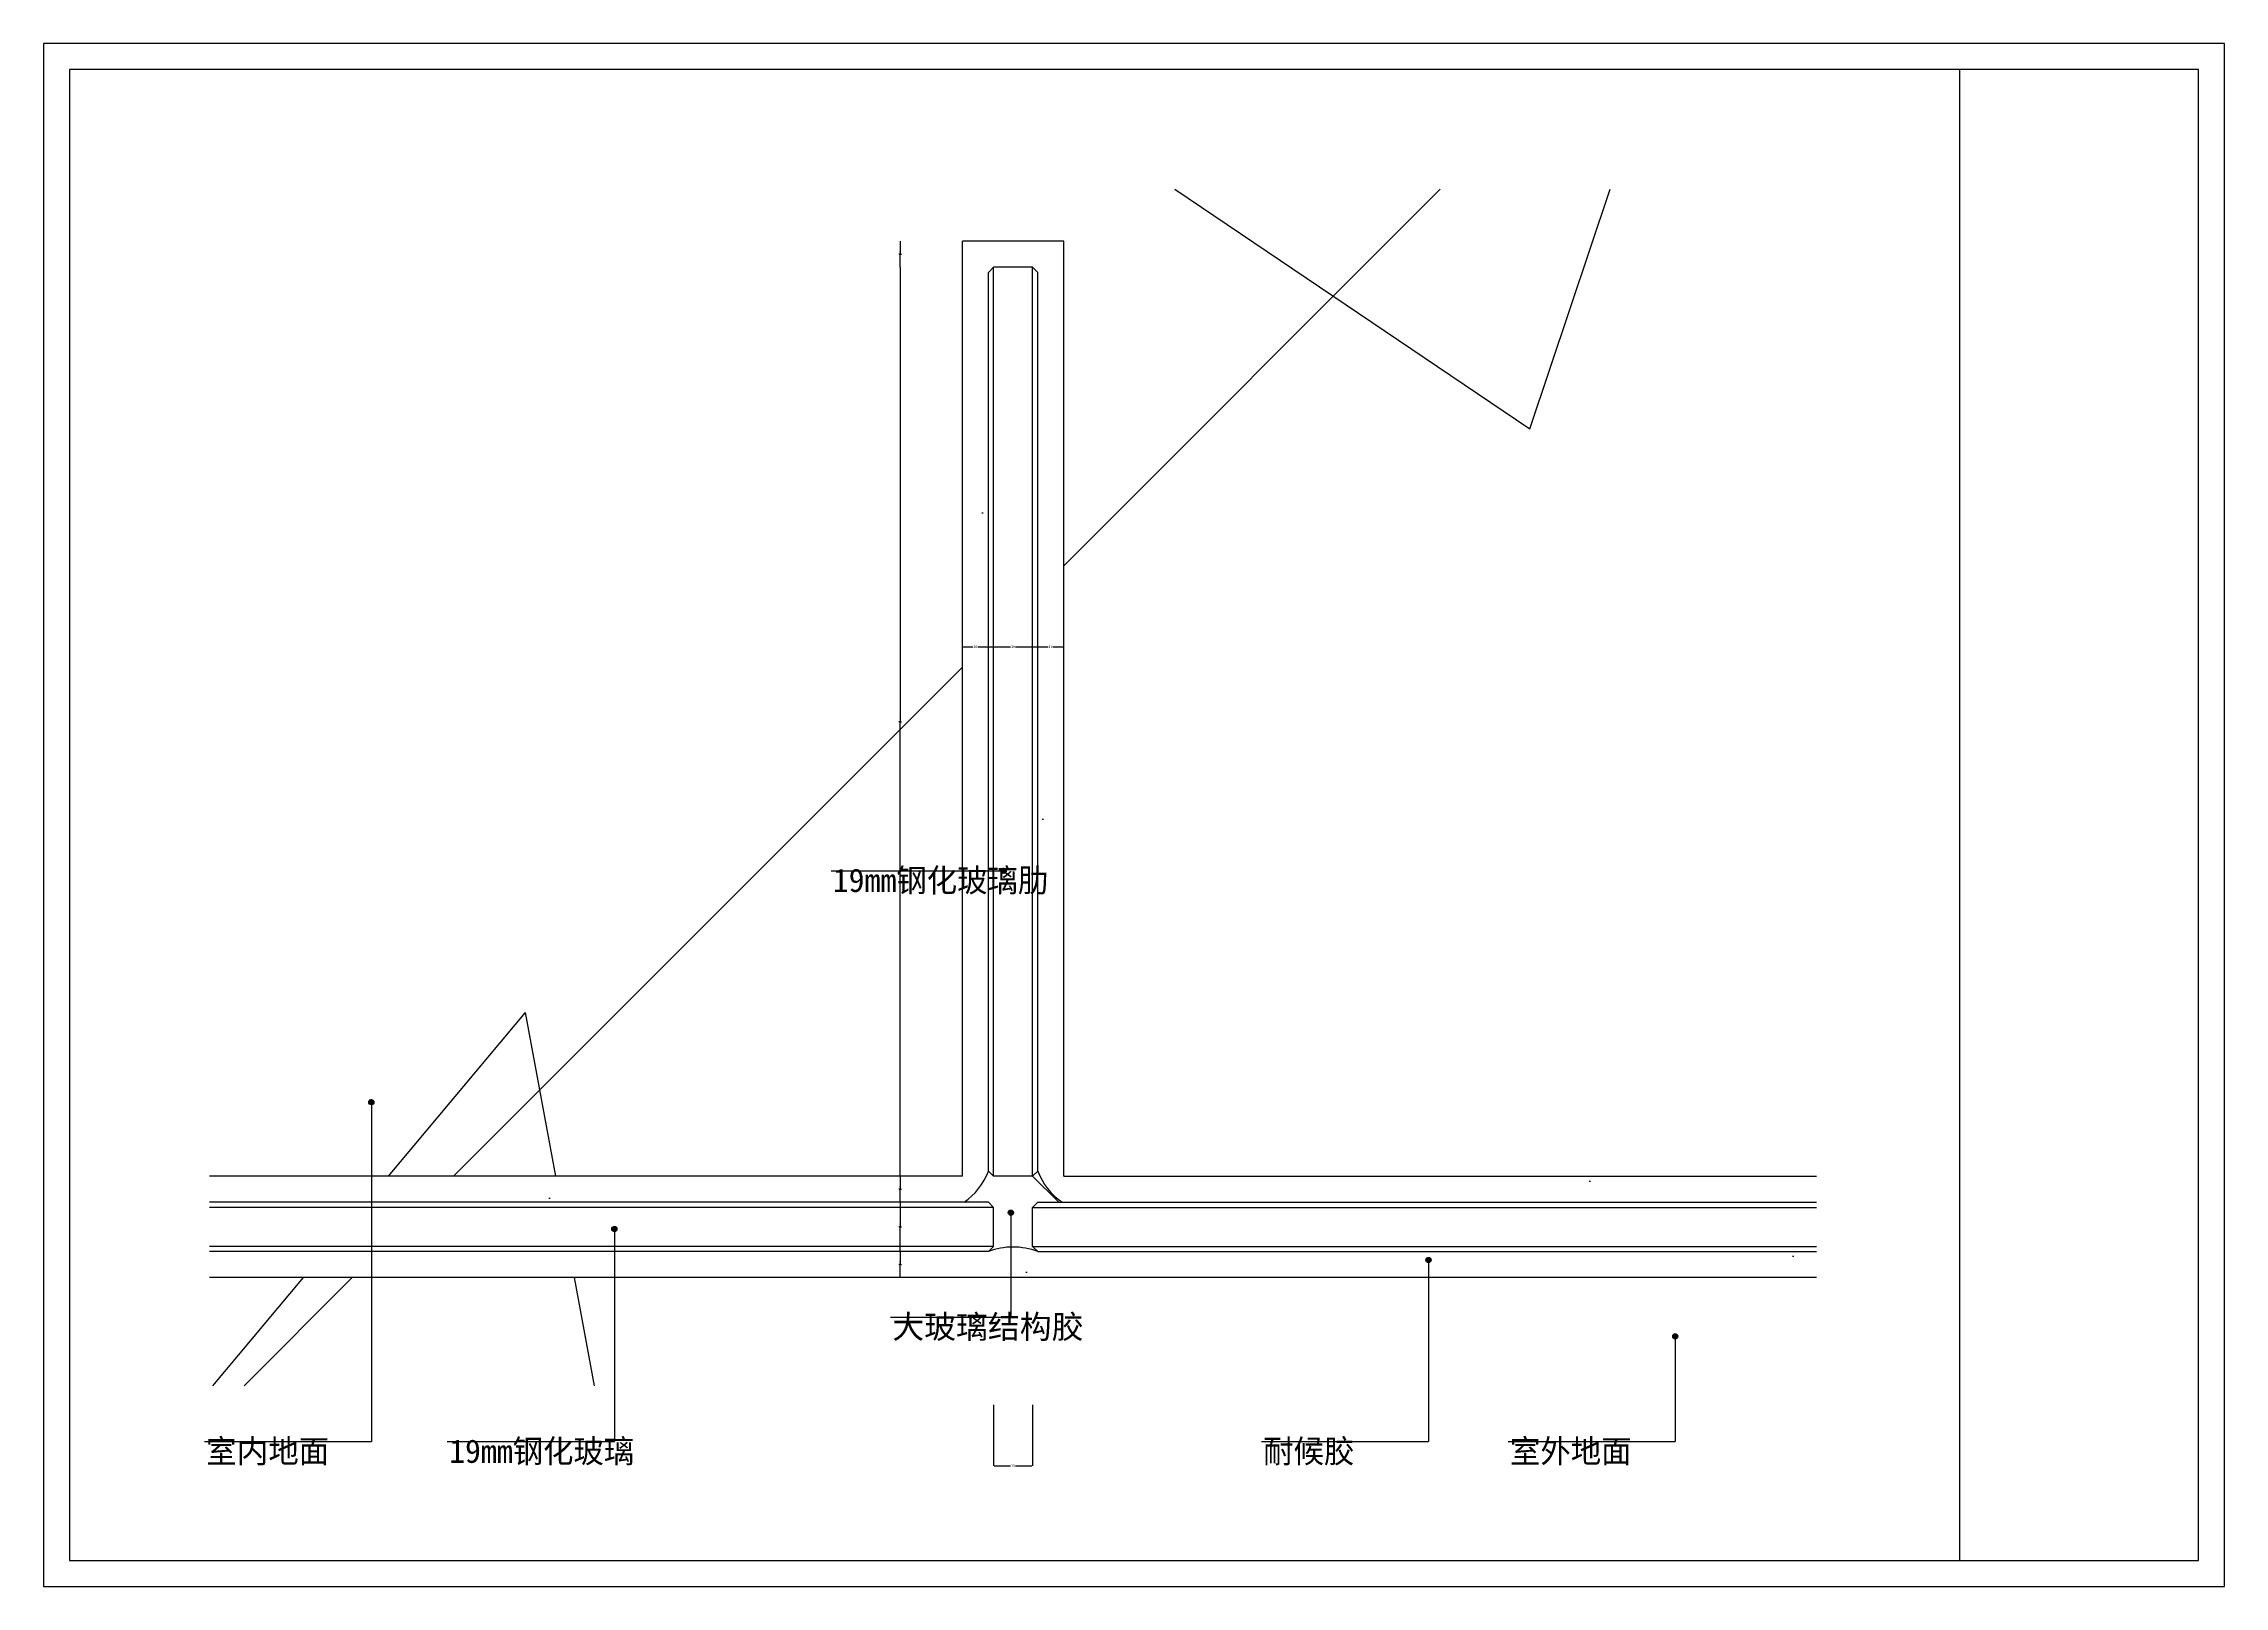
# Model space of a CAD drawing. Header units: metres. Extents: x 0 to 840, y 0 to 594.
import ezdxf

# ---------------------------------------------------------------- set-up
doc = ezdxf.new("R2010")
doc.units = ezdxf.units.M
for name, color, linetype in [('ASHADE', 1, 'Continuous'), ('图层1', 8, 'Continuous'), ('图框', 5, 'Continuous'), ('外形', 3, 'Continuous'), ('文字标注1', 4, 'Continuous')]:
    doc.layers.add(name, color=color, linetype=linetype)
doc.dimstyles.get("Standard").update_dxf_attribs({"dimtxt": 2.5, "dimasz": 2.5, "dimexe": 1.25, "dimexo": 0.625, "dimtad": 1, "dimcen": 2.5, "dimazin": 3, "dimtfac": 1, "dimtmove": 0, "dimatfit": 3})

# ---------------------------------------------------------------- blocks, each defined once
blk = doc.blocks.new('_CLOSEDFILLED')
at = {"color": 0, "linetype": 'BYBLOCK'}
blk.add_solid([(-1, 0.2), (0, 0), (-1, -0.2)], dxfattribs=at)
blk = doc.blocks.new('*D1')
for p, q in [((329.71, 512.88), (329.46, 512.88)), ((329.96, 517.88), (329.96, 512.88)), ((329.96, 507.88), (329.96, 512.88)), ((329.96, 512.88), (329.96, 512.88)), ((330.21, 512.88), (330.46, 512.88))]:
    blk.add_line(p, q)
at = {"layer": 'Defpoints'}
for p in [(329.96, 517.88), (329.96, 512.88), (329.96, 507.88)]:
    blk.add_point(p, dxfattribs=at)
at = {"xscale": 0.25, "yscale": 0.25}
blk.add_blockref('_CLOSEDFILLED', (329.96, 512.88), dxfattribs=at)
at = {"xscale": 0.25, "yscale": 0.25, "rotation": 180}
blk.add_blockref('_CLOSEDFILLED', (329.96, 512.88), dxfattribs=at)
at = {"insert": (329.96, 514.005), "char_height": 1, "attachment_point": 5}
blk.add_mtext('0', dxfattribs=at)
blk = doc.blocks.new('*D2')
for p, q in [((329.96, 507.88), (329.96, 332.88)), ((329.71, 332.88), (329.46, 332.88)), ((329.96, 157.88), (329.96, 332.88)), ((329.96, 332.88), (329.96, 332.88)), ((330.21, 332.88), (330.46, 332.88))]:
    blk.add_line(p, q)
at = {"layer": 'Defpoints'}
for p in [(329.96, 507.88), (329.96, 332.88), (329.96, 157.88)]:
    blk.add_point(p, dxfattribs=at)
at = {"xscale": 0.25, "yscale": 0.25}
blk.add_blockref('_CLOSEDFILLED', (329.96, 332.88), dxfattribs=at)
at = {"xscale": 0.25, "yscale": 0.25, "rotation": 180}
blk.add_blockref('_CLOSEDFILLED', (329.96, 332.88), dxfattribs=at)
at = {"insert": (329.96, 334.005), "char_height": 1, "attachment_point": 5}
blk.add_mtext('0', dxfattribs=at)
blk = doc.blocks.new('*D3')
for p, q in [((329.71, 152.88), (329.46, 152.88)), ((329.96, 157.88), (329.96, 152.88)), ((329.96, 147.88), (329.96, 152.88)), ((329.96, 152.88), (329.96, 152.88)), ((330.21, 152.88), (330.46, 152.88))]:
    blk.add_line(p, q)
at = {"layer": 'Defpoints'}
for p in [(329.96, 157.88), (329.96, 152.88), (329.96, 147.88)]:
    blk.add_point(p, dxfattribs=at)
at = {"xscale": 0.25, "yscale": 0.25}
blk.add_blockref('_CLOSEDFILLED', (329.96, 152.88), dxfattribs=at)
at = {"xscale": 0.25, "yscale": 0.25, "rotation": 180}
blk.add_blockref('_CLOSEDFILLED', (329.96, 152.88), dxfattribs=at)
at = {"insert": (329.96, 154.005), "char_height": 1, "attachment_point": 5}
blk.add_mtext('0', dxfattribs=at)
blk = doc.blocks.new('*D4')
for p, q in [((329.96, 147.88), (329.96, 138.38)), ((329.71, 138.38), (329.46, 138.38)), ((329.96, 128.88), (329.96, 138.38)), ((329.96, 138.38), (329.96, 138.38)), ((330.21, 138.38), (330.46, 138.38))]:
    blk.add_line(p, q)
at = {"layer": 'Defpoints'}
for p in [(329.96, 147.88), (329.96, 138.38), (329.96, 128.88)]:
    blk.add_point(p, dxfattribs=at)
at = {"xscale": 0.25, "yscale": 0.25}
blk.add_blockref('_CLOSEDFILLED', (329.96, 138.38), dxfattribs=at)
at = {"xscale": 0.25, "yscale": 0.25, "rotation": 180}
blk.add_blockref('_CLOSEDFILLED', (329.96, 138.38), dxfattribs=at)
at = {"insert": (329.96, 139.505), "char_height": 1, "attachment_point": 5}
blk.add_mtext('0', dxfattribs=at)
blk = doc.blocks.new('*D5')
for p, q in [((329.96, 128.88), (329.96, 123.88)), ((329.71, 123.88), (329.46, 123.88)), ((329.96, 118.88), (329.96, 123.88)), ((329.96, 123.88), (329.96, 123.88)), ((330.21, 123.88), (330.46, 123.88))]:
    blk.add_line(p, q)
at = {"layer": 'Defpoints'}
for p in [(329.96, 128.88), (329.96, 123.88), (329.96, 118.88)]:
    blk.add_point(p, dxfattribs=at)
at = {"xscale": 0.25, "yscale": 0.25}
blk.add_blockref('_CLOSEDFILLED', (329.96, 123.88), dxfattribs=at)
at = {"xscale": 0.25, "yscale": 0.25, "rotation": 180}
blk.add_blockref('_CLOSEDFILLED', (329.96, 123.88), dxfattribs=at)
at = {"insert": (329.96, 125.005), "char_height": 1, "attachment_point": 5}
blk.add_mtext('0', dxfattribs=at)
blk = doc.blocks.new('*D6')
for p, q in [((353.91, 337.88), (353.91, 361.79)), ((354.16, 361.79), (357.91, 361.79)), ((359.91, 361.79), (363.66, 361.79)), ((363.91, 337.88), (363.91, 361.79))]:
    blk.add_line(p, q)
at = {"layer": 'Defpoints'}
for p in [(353.91, 361.79), (353.91, 337.88), (363.91, 337.88)]:
    blk.add_point(p, dxfattribs=at)
at = {"xscale": 0.25, "yscale": 0.25, "rotation": 180}
blk.add_blockref('_CLOSEDFILLED', (353.91, 361.79), dxfattribs=at)
at = {"xscale": 0.25, "yscale": 0.25}
blk.add_blockref('_CLOSEDFILLED', (363.91, 361.79), dxfattribs=at)
at = {"insert": (358.91, 361.79), "char_height": 1, "attachment_point": 5}
blk.add_mtext('10', dxfattribs=at)
blk = doc.blocks.new('*D7')
for p, q in [((363.91, 337.88), (363.91, 361.79)), ((364.16, 361.79), (372.41, 361.79)), ((374.41, 361.79), (382.66, 361.79)), ((382.91, 337.88), (382.91, 361.79))]:
    blk.add_line(p, q)
at = {"layer": 'Defpoints'}
for p in [(363.91, 361.79), (363.91, 337.88), (382.91, 337.88)]:
    blk.add_point(p, dxfattribs=at)
at = {"xscale": 0.25, "yscale": 0.25, "rotation": 180}
blk.add_blockref('_CLOSEDFILLED', (363.91, 361.79), dxfattribs=at)
at = {"xscale": 0.25, "yscale": 0.25}
blk.add_blockref('_CLOSEDFILLED', (382.91, 361.79), dxfattribs=at)
at = {"insert": (373.41, 361.79), "char_height": 1, "attachment_point": 5}
blk.add_mtext('19', dxfattribs=at)
blk = doc.blocks.new('*D8')
for p, q in [((382.91, 337.88), (382.91, 361.79)), ((383.16, 361.79), (386.91, 361.79)), ((388.91, 361.79), (392.66, 361.79)), ((392.91, 337.88), (392.91, 361.79))]:
    blk.add_line(p, q)
at = {"layer": 'Defpoints'}
for p in [(382.91, 361.79), (382.91, 337.88), (392.91, 337.88)]:
    blk.add_point(p, dxfattribs=at)
at = {"xscale": 0.25, "yscale": 0.25, "rotation": 180}
blk.add_blockref('_CLOSEDFILLED', (382.91, 361.79), dxfattribs=at)
at = {"xscale": 0.25, "yscale": 0.25}
blk.add_blockref('_CLOSEDFILLED', (392.91, 361.79), dxfattribs=at)
at = {"insert": (387.91, 361.79), "char_height": 1, "attachment_point": 5}
blk.add_mtext('10', dxfattribs=at)
blk = doc.blocks.new('*D9')
for p, q in [((365.91, 69.92), (365.91, 46.4)), ((380.91, 69.92), (380.91, 46.4)), ((366.16, 46.4), (372.41, 46.4)), ((374.41, 46.4), (380.66, 46.4))]:
    blk.add_line(p, q)
at = {"layer": 'Defpoints'}
for p in [(365.91, 69.92), (380.91, 69.92), (365.91, 46.4)]:
    blk.add_point(p, dxfattribs=at)
at = {"xscale": 0.25, "yscale": 0.25, "rotation": 180}
blk.add_blockref('_CLOSEDFILLED', (365.91, 46.4), dxfattribs=at)
at = {"xscale": 0.25, "yscale": 0.25}
blk.add_blockref('_CLOSEDFILLED', (380.91, 46.4), dxfattribs=at)
at = {"insert": (373.41, 46.4), "char_height": 1, "attachment_point": 5}
blk.add_mtext('15', dxfattribs=at)

msp = doc.modelspace()

# ---------------------------------------------------------------- hatches: boundary and pattern name
at = {"layer": 'ASHADE'}
h = msp.add_hatch(dxfattribs=at)
h.set_pattern_fill('SOLID')
h.paths.add_polyline_path([(368.8, 275.53, 1), (370.8, 275.53, 1)])
h = msp.add_hatch(dxfattribs=at)
h.set_pattern_fill('SOLID')
h.paths.add_polyline_path([(125.25, 186.42, 1), (127.25, 186.42, 1)])
h = msp.add_hatch(dxfattribs=at)
h.set_pattern_fill('SOLID')
h.paths.add_polyline_path([(371.59, 143.88, 1), (373.59, 143.88, 1)])
h = msp.add_hatch(dxfattribs=at)
h.set_pattern_fill('SOLID')
h.paths.add_polyline_path([(218.84, 137.58, 1), (220.84, 137.58, 1)])
h = msp.add_hatch(dxfattribs=at)
h.set_pattern_fill('SOLID')
h.paths.add_polyline_path([(532.41, 125.65, 1), (534.41, 125.65, 1)])
h = msp.add_hatch(dxfattribs=at)
h.set_pattern_fill('SOLID')
h.paths.add_polyline_path([(627.49, 96.29, 1), (629.49, 96.29, 1)])
at = {"layer": '图层1'}
h = msp.add_hatch(dxfattribs=at)
h.set_pattern_fill('AR-CONC', scale=15)
h.paths.add_polyline_path([(682.89, 537.92), (63.94, 537.92), (63.94, 157.88), (353.91, 157.88), (353.91, 517.88), (392.91, 517.88), (392.91, 157.88), (682.89, 157.88)])
h = msp.add_hatch(dxfattribs=at)
h.set_pattern_fill('ANSI37', scale=1000)
h.paths.add_polyline_path([(682.89, 537.92), (63.94, 537.92), (63.94, 157.88), (353.91, 157.88), (353.91, 517.88), (392.91, 517.88), (392.91, 157.88), (682.89, 157.88)])
h = msp.add_hatch(dxfattribs=at)
h.set_pattern_fill('AR-SAND', scale=3)
h.paths.add_polyline_path([(392.91, 517.88), (353.91, 517.88), (353.91, 157.88), (63.94, 157.88), (63.94, 147.88), (354.55, 147.88, 0.15), (363.91, 159.88), (363.91, 505.88), (365.91, 507.88), (380.91, 507.88), (382.91, 505.88), (382.91, 159.88, 0.15), (392.28, 147.88), (682.89, 147.88), (682.89, 157.88), (392.91, 157.88)])
h = msp.add_hatch(dxfattribs=at)
h.set_pattern_fill('ANSI37', scale=20)
h.paths.add_polyline_path([(382.91, 159.88), (380.91, 157.88), (365.91, 157.88), (363.91, 159.88, -0.15), (354.55, 147.88), (363.91, 147.88), (365.91, 145.88), (365.91, 130.88), (363.91, 128.88, -0.19), (382.91, 128.88), (380.91, 130.88), (380.91, 145.88), (382.91, 147.88), (392.28, 147.88, -0.15)])
h = msp.add_hatch(dxfattribs=at)
h.set_pattern_fill('AR-SAND', scale=3)
h.paths.add_polyline_path([(682.89, 128.88), (382.91, 128.88, 0.19), (363.91, 128.88), (63.94, 128.88), (63.94, 118.88), (682.89, 118.88)])
h = msp.add_hatch(dxfattribs=at)
h.set_pattern_fill('AR-CONC', scale=15)
h.paths.add_polyline_path([(682.89, 118.88), (63.94, 118.88), (63.94, 77.27), (682.89, 77.27)])
h = msp.add_hatch(dxfattribs=at)
h.set_pattern_fill('ANSI37', scale=1000)
h.paths.add_polyline_path([(682.89, 118.88), (63.94, 118.88), (63.94, 77.27), (682.89, 77.27)])

# ---------------------------------------------------------------- linework, layer by layer
for p, q in [((365.91, 157.88), (365.91, 507.88)), ((380.91, 157.88), (380.91, 507.88)), ((365.91, 145.88), (63.94, 145.88)), ((380.91, 145.88), (682.89, 145.88)), ((365.91, 130.88), (63.94, 130.88)), ((380.91, 130.88), (682.89, 130.88))]:
    msp.add_line(p, q)
for centre, radius, start, end in [((339.48, 169.29), 26.19, 305.14, 338.93), ((407.35, 169.29), 26.19, 201.07, 234.86), ((373.41, 104.2), 26.45, 68.95, 111.05)]:
    msp.add_arc(centre, radius, start, end)
at = {"layer": 'ASHADE'}
for p, q in [((303.29, 275.53), (369.8, 275.53)), ((126.25, 186.42), (126.25, 55.72)), ((372.59, 143.88), (372.59, 103.65)), ((219.84, 137.58), (219.84, 55.72)), ((533.41, 125.65), (533.41, 55.72)), ((326.21, 103.65), (372.59, 103.65)), ((628.49, 96.29), (628.49, 55.72)), ((61.91, 55.72), (126.25, 55.72)), ((155.5, 55.72), (219.84, 55.72)), ((469.07, 55.72), (533.41, 55.72)), ((564.15, 55.72), (628.49, 55.72))]:
    msp.add_line(p, q, dxfattribs=at)
for centre in [(369.8, 275.53), (126.25, 186.42), (372.59, 143.88), (219.84, 137.58), (533.41, 125.65), (628.49, 96.29)]:
    msp.add_circle(centre, 1, dxfattribs=at)
at = {"layer": '图层1'}
for p, q in [((840, 594), (0, 594)), ((0, 594), (0, 0)), ((840, 0), (840, 594)), ((0, 0), (840, 0))]:
    msp.add_line(p, q, dxfattribs=at)
at = {"layer": '图框'}
for p, q in [((830, 584), (10, 584)), ((10, 584), (10, 10)), ((830, 10), (830, 584)), ((10, 10), (830, 10))]:
    msp.add_line(p, q, dxfattribs=at)
at = {"layer": '外形'}
for p, q in [((738.16, 10), (738.16, 584)), ((365.91, 507.88), (363.91, 505.88)), ((363.91, 159.88), (363.91, 505.88)), ((380.91, 507.88), (365.91, 507.88)), ((380.91, 507.88), (382.91, 505.88)), ((382.91, 159.88), (382.91, 505.88)), ((365.91, 157.88), (363.91, 159.88)), ((380.91, 157.88), (382.91, 159.88)), ((380.91, 157.88), (365.91, 157.88)), ((363.91, 147.88), (63.94, 147.88)), ((365.91, 145.88), (363.91, 147.88)), ((365.91, 130.88), (365.91, 145.88)), ((380.91, 145.88), (382.91, 147.88)), ((380.91, 130.88), (380.91, 145.88)), ((382.91, 147.88), (682.89, 147.88)), ((363.91, 128.88), (63.94, 128.88)), ((365.91, 130.88), (363.91, 128.88)), ((380.91, 130.88), (382.91, 128.88)), ((382.91, 128.88), (682.89, 128.88))]:
    msp.add_line(p, q, dxfattribs=at)
at = {"layer": '文字标注1'}
for p, q in [((353.91, 157.88), (353.91, 517.88)), ((392.91, 517.88), (353.91, 517.88)), ((392.91, 157.88), (392.91, 517.88)), ((353.91, 157.88), (63.94, 157.88)), ((392.91, 157.88), (682.89, 157.88)), ((682.89, 118.88), (63.94, 118.88))]:
    msp.add_line(p, q, dxfattribs=at)

# ---------------------------------------------------------------- texts
at = {"layer": 'ASHADE', "char_height": 9, "attachment_point": 1}
for s, insert in [('19mm钢化玻璃肋', (303.98, 276.37)), ('{\\fSystem|b0|i0|c134|p32;大玻璃结构胶}', (326.9, 104.48)), ('室{\\fSystem|b0|i0|c134|p32;内}地面', (62.6, 56.56)), ('19mm钢化玻璃', (156.2, 56.56)), ('耐候胶', (469.77, 56.56)), ('室外地面', (564.84, 56.56))]:
    msp.add_mtext(s, dxfattribs=dict(at, insert=insert))

# ---------------------------------------------------------------- dimensions: what is measured, and where the dimension line sits
for base, p1, p2, picture, middle in [((329.96, 512.88), (329.96, 517.88), (329.96, 507.88), '*D1', (329.96, 514.005)), ((329.96, 332.88), (329.96, 507.88), (329.96, 157.88), '*D2', (329.96, 334.005)), ((353.91, 361.79), (353.91, 337.88), (363.91, 337.88), '*D6', (358.91, 361.79)), ((363.91, 361.79), (363.91, 337.88), (382.91, 337.88), '*D7', (373.41, 361.79)), ((382.91, 361.79), (382.91, 337.88), (392.91, 337.88), '*D8', (387.91, 361.79)), ((329.96, 152.88), (329.96, 157.88), (329.96, 147.88), '*D3', (329.96, 154.005)), ((329.96, 138.38), (329.96, 147.88), (329.96, 128.88), '*D4', (329.96, 139.505)), ((329.96, 123.88), (329.96, 128.88), (329.96, 118.88), '*D5', (329.96, 125.005)), ((365.91, 46.4), (365.91, 69.92), (380.91, 69.92), '*D9', (373.41, 46.4))]:
    dim = msp.add_linear_dim(base=base, p1=p1, p2=p2, dimstyle='Standard')
    dim.commit()
    dim.dimension.update_dxf_attribs({"geometry": picture, "text_midpoint": middle})

doc.saveas('drawing.dxf')
